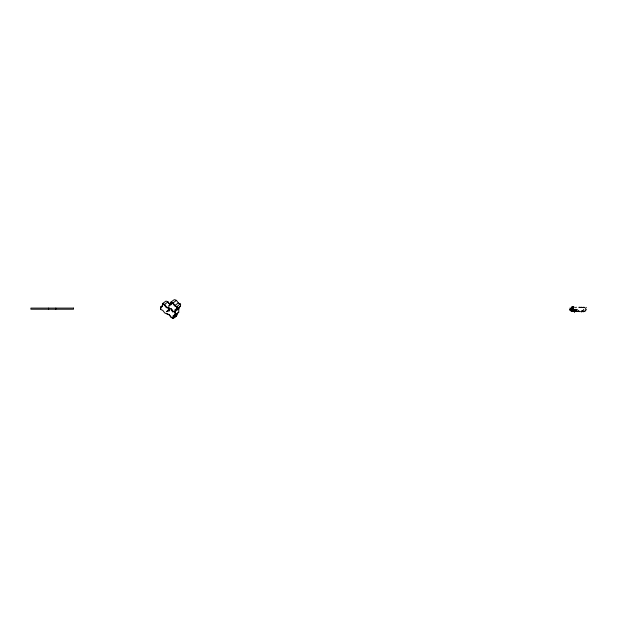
<?xml version="1.0" encoding="UTF-8"?>
<svg xmlns="http://www.w3.org/2000/svg" width="618" height="618" viewBox="0 0 618 618"><rect width="100%" height="100%" fill="white"/><g stroke="black" fill="none" stroke-linecap="round" stroke-linejoin="round"><path stroke-width="0.93" d="M571.696 308.15L571.565 307.633L571.588 308.173M572.137 310.638L571.565 310.792M573.095 309.742L572.677 308.923L572.77 309.487M576.787 310.236L576.934 309.672M168.235 310.414L168.961 310.877L168.235 310.414L166.443 311.696L168.235 310.414L169.038 305.547L170.769 304.265L169.965 304.913L170.769 304.265L170.892 302.163L173.843 299.954L174.678 299.66L176.47 300.379L178.355 302.967L180.603 304.226L180.518 306.296L178.849 307.509L178.741 312.322L177.088 313.419L176.532 316.014L173.233 318.34L171.279 317.521L169.255 314.902L164.697 312.94L162.835 310.414L160.657 309.456L160.587 307.107L162.642 305.578M581.862 307.44L581.6 307.154M579.197 307.2L578.742 307.378M171.039 304.774L171.086 302.712L172.831 303.446L174.639 305.956L176.686 306.891L180.294 303.84M174.446 315.466L175.319 314.84L175.419 310.02L178.849 307.509L178.926 308.753L175.497 311.186M570.97 309.077L570.924 309.124M573.913 307.03L572.762 306.999L573.682 306.922M173.758 315.898L173.449 318.262L172.878 318L173.025 315.868L174.732 314.771L175.373 312.306L174.824 311.943L174.886 309.857L176.632 308.645L176.686 306.891M169.935 304.465L168.003 301.878L166.033 301.082L162.403 303.654L162.557 306.289L160.811 307.586L160.657 309.456M574.354 311.951L574.215 311.464M575.203 311.549L574.794 311.225M573.079 308.459L573.203 308.992M576.378 309.371L576.803 309.989L577.204 309.695M570.661 308.699L570.391 308.884M176.3 309.379L177.142 308.761L177.266 306.706M571.565 310.715L571.851 310.483M573.404 307.084L573.319 307.355M573.535 310.846L573.967 310.924M575.698 310.128L575.103 310.329L574.678 309.672M570.151 308.359L570.151 307.918M570.221 310.112L570.035 309.618M574.446 311.858L574.74 311.055M583.631 309.827L583.647 309.294M573.55 310.12L573.682 309.618M160.587 307.107L162.356 305.786L162.804 303.577L164.597 304.442L166.628 307.076L168.76 307.88L168.961 310.877L169.216 308.204L171.008 308.791L173.048 311.433L175.373 312.306M573.736 310.877L574.771 311.457M572.693 307.633L572.6 307.934M572.245 307.293L572.623 307.138M574.779 311.503L575.18 311.163L574.446 311.256M575.767 311.457L576.517 311.317L575.798 311.279M571.642 307.71L572.562 306.976M573.21 308.529L573.419 309.093M176.918 314.253L176.516 315.875L173.233 318.34M570.63 310.63L570.097 309.989L571.248 310.954M572.708 309.657L572.886 310.081M168.961 310.877L169.216 308.204M585.261 310.174L585.462 309.688M571.55 307.27L571.758 306.86M571.148 308.807L571.21 308.413M573.288 309.718L573.319 309.209M570.476 309.85L570.692 310.53M576.285 311.155L577.235 311.325L576.826 311.356M571.743 309.595L571.874 309.046M570.097 309.263L569.989 309.757M571.465 307.764L571.279 308.204M576.385 309.61L576.185 310.004M586.212 307.764L586.227 307.378M573.18 310.839L572.716 309.973M571.441 309.904L571.055 309.464M582.527 311.41L581.832 311.657M571.024 310.236L570.955 310.02M570.924 309.935L570.097 310.221M574.346 311.372L574.454 311.294M585.964 309.896L586.59 309.626M583.848 311.117C582.89 311.549 584.489 311.642 583.531 311.14M578.896 311.14L578.626 310.36M571.897 307.741L571.774 308.05M585.261 308.428L585.779 308.305M570.035 309.085L570.159 308.676M574.23 311.626L574.825 311.619M581.26 311.233L582.596 310.939M570.669 310.684L571.009 310.877M582.535 310.468L582.226 310.777M578.147 311.294L578.718 311.341M573.01 306.922L573.195 307.076M574.346 311.727L574.67 311.449L574.562 311.881M575.984 311.596L576.594 311.472M581.878 311.727L581.685 311.341M573.017 307.355L573.195 306.968M583.462 311.65L583.098 311.688M573.442 311.263L574.307 311.518M576.223 309.796L575.783 310.058M583.593 311.441L583.948 310.947M582.318 311.603L582.658 311.263M577.235 311.325L577.977 311.233M570.615 309.085L570.777 308.737M582.11 307.347L581.461 307.47M575.42 309.324L574.647 309.541M573.187 310.429L572.662 310.166M571.411 307.841L571.526 308.39M571.109 309.301L571.078 308.9M572.5 311.171C571.109 311.209 573.334 311.719 572.044 311.07M585.71 310.854L585.022 311.132M576.37 311.325L575.829 311.233M583.917 311.503L583.322 311.704M164.597 304.442L168.003 301.878M169.038 305.547L171.078 304.041M170.892 302.163L173.071 302.89L176.47 300.379M175.319 314.84L178.741 312.322M177.142 308.761L180.518 306.296M173.071 302.89L174.871 305.454L178.355 302.967M174.083 316.887L176.949 314.871M584.597 307.424L584.898 307.401M576.633 311.572L577.104 311.503M576.038 311.464L576.432 311.534M579.846 307.277L580.325 307.27M581.329 311.727L580.843 311.681M576.501 307.27L576.277 307.355M581.893 311.503L581.523 311.711L581.94 311.75M582.535 307.393L582.936 307.393M583.809 311.279L584.296 311.333M575.489 311.433L575.003 311.263M583.346 307.378L583.771 307.239M574.076 311.395L574.361 311.279M579.421 307.463L579.784 307.339M581.515 311.348L582.094 311.155M583.832 307.316L584.443 307.409M580.99 311.503L581.206 311.665M578.78 311.48L579.205 311.673M572.222 306.883L572.423 307.03M574.817 307.378L575.466 307.401M579.815 307.416L580.402 307.409M572.075 311.248L571.882 311.14M571.441 311.086L571.109 310.622M174.871 305.454L175.983 305.871M174.824 311.943L173.025 311.263L171.294 308.745M168.22 308.312L166.188 307.486L164.318 304.937L162.627 304.249M172.878 318L171.225 317.32L169.402 314.825L166.729 313.627M170.939 309.471L172.808 312.075M168.76 307.88L168.822 310.553M55.821 308.096L55.821 309.224M48.583 308.096L48.583 309.224M579.499 311.588L579.105 311.48L579.499 311.588M73.503 308.096L30.9 308.096L30.9 309.224L73.503 309.224L73.503 308.096M169.162 303.554L168.838 303.199L169.502 303.94L169.162 303.554"/></g></svg>
